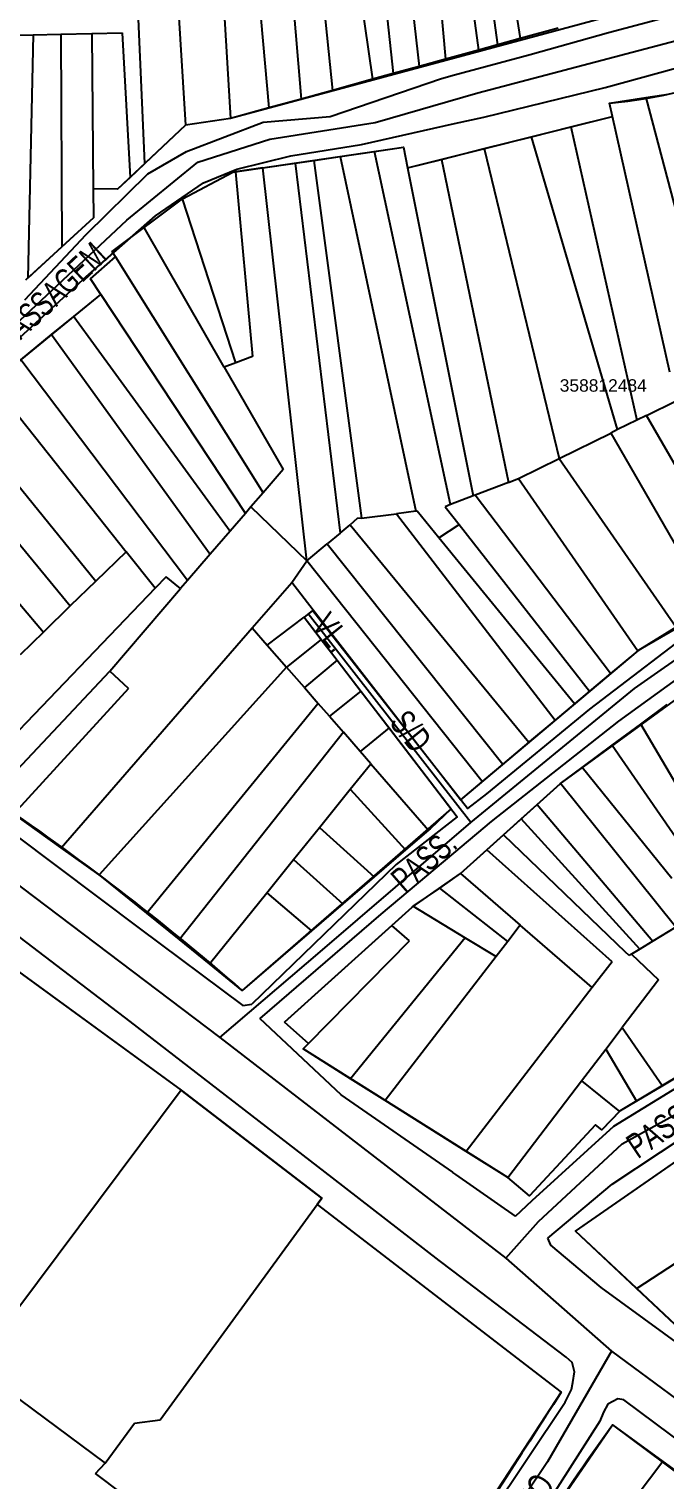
# Model space of a CAD drawing. Extents: x 201512 to 203323, y 4836571 to 4838029.
# Drawn here: x 202118.3 to 202220.4, y 4837665.1 to 4837898.1 of the extents above; entities that cross this region are included whole.
import ezdxf

# ---------------------------------------------------------------- set-up
doc = ezdxf.new("R2010")
doc.units = 0
doc.header["$LTSCALE"] = 1.5
doc.header["$MEASUREMENT"] = 0
for name, color, linetype in [('CD-MALHA-LOTES', 40, 'CONTINUOUS'), ('CD_TXT_QUADRA', 7, 'CONTINUOUS'), ('RU-QUADRAS', 6, 'CONTINUOUS'), ('SV-EIXO-RUA-N-PAV', 6, 'CONTINUOUS'), ('SV-EIXO-RUA-PAV', 20, 'CONTINUOUS'), ('SV-RUA-NAO-PAV-S-GUIA-C-GUIA', 7, 'CONTINUOUS'), ('SV-RUA-PAVIM-S-GUIA-C-GUIA', 7, 'CONTINUOUS'), ('SV-TXT-RUA-N-PAV-S-GUIA-C-GUIA', 7, 'CONTINUOUS'), ('SV-TXT-RUA-PAV-S-GUIA-C-GUIA', 7, 'CONTINUOUS')]:
    doc.layers.add(name, color=color, linetype=linetype)
doc.styles.add('3588-12-2D_TXT$0$ARIAL', font='arial.ttf')
doc.styles.add('ARIAL', font='arial.ttf')
doc.styles.add('MONOTXT', font='arial.ttf', dxfattribs={"height": 0.2})

msp = doc.modelspace()

# ---------------------------------------------------------------- linework, layer by layer
at = {"layer": 'CD-MALHA-LOTES', "linetype": 'Continuous'}
for p, q in [((202184.54, 4837939.84), (202190.48, 4837894.71)), ((202187.62, 4837940.65), (202193.52, 4837895.55)), ((202189.96, 4837941.26), (202197.2, 4837896.56)), ((202175.75, 4837937.5), (202180.98, 4837892.09)), ((202180.97, 4837938.91), (202185.22, 4837893.26)), ((202171.92, 4837935.88), (202176.78, 4837890.94)), ((202167.28, 4837933.44), (202173.48, 4837890.03)), ((202162.79, 4837930.92), (202167.02, 4837888.25)), ((202140.62, 4837928.49), (202143.44, 4837882.68)), ((202158.56, 4837928.62), (202162, 4837886.87)), ((202153.17, 4837925.94), (202156.83, 4837885.44)), ((202136.88, 4837876.49), (202134.76, 4837925.27)), ((202148.24, 4837923.5), (202150.67, 4837883.74)), ((202203.29, 4837898.24), (202197.2, 4837896.56)), ((202114.26, 4837897.06), (202118.96, 4837897.17)), ((202118.96, 4837897.17), (202118.09, 4837858.09)), ((202118.96, 4837897.17), (202123.4, 4837897.27)), ((202123.4, 4837897.27), (202128.4, 4837897.38)), ((202123.4, 4837897.27), (202123.59, 4837863.13)), ((202128.4, 4837897.38), (202133.27, 4837897.49)), ((202128.4, 4837897.38), (202128.63, 4837872.47)), ((202133.27, 4837897.49), (202134.55, 4837874.29)), ((202193.52, 4837895.55), (202190.48, 4837894.71)), ((202197.2, 4837896.56), (202193.52, 4837895.55)), ((202185.22, 4837893.26), (202180.98, 4837892.09)), ((202190.48, 4837894.71), (202185.22, 4837893.26)), ((202176.78, 4837890.94), (202173.48, 4837890.03)), ((202180.98, 4837892.09), (202176.78, 4837890.94)), ((202167.02, 4837888.25), (202162, 4837886.87)), ((202173.48, 4837890.03), (202167.02, 4837888.25)), ((202162, 4837886.87), (202156.83, 4837885.44)), ((202211.54, 4837886.2), (202217.35, 4837887.09)), ((202212.02, 4837884.08), (202211.54, 4837886.2)), ((202217.35, 4837887.09), (202220.95, 4837887.64)), ((202217.35, 4837887.09), (202228.03, 4837846.73)), ((202150.67, 4837883.74), (202143.44, 4837882.68)), ((202156.83, 4837885.44), (202150.67, 4837883.74)), ((202205.31, 4837882.39), (202212.02, 4837884.08)), ((202221.22, 4837843.03), (202212.02, 4837884.08)), ((202143.44, 4837882.68), (202136.88, 4837876.49)), ((202198.99, 4837880.8), (202205.31, 4837882.39)), ((202205.31, 4837882.39), (202215.9, 4837835.27)), ((202173.78, 4837878.44), (202178.45, 4837879.13)), ((202178.45, 4837879.13), (202179.11, 4837875.81)), ((202184.57, 4837877.18), (202191.42, 4837878.9)), ((202191.42, 4837878.9), (202198.99, 4837880.8)), ((202191.42, 4837878.9), (202203.44, 4837829.14)), ((202212.84, 4837833.77), (202198.99, 4837880.8)), ((202155.84, 4837875.81), (202161.04, 4837876.57)), ((202161.04, 4837876.57), (202164.04, 4837877.01)), ((202161.04, 4837876.57), (202168.27, 4837817.17)), ((202164.04, 4837877.01), (202168.27, 4837877.63)), ((202164.04, 4837877.01), (202171.7, 4837819.56)), ((202168.27, 4837877.63), (202173.78, 4837878.44)), ((202168.27, 4837877.63), (202180.42, 4837820.66)), ((202186, 4837821.73), (202173.78, 4837878.44)), ((202179.11, 4837875.81), (202184.57, 4837877.18)), ((202184.57, 4837877.18), (202195.31, 4837825.3)), ((202134.55, 4837874.29), (202132.53, 4837872.38)), ((202134.55, 4837874.29), (202136.88, 4837876.49)), ((202142.98, 4837870.86), (202151.04, 4837875.1)), ((202151.04, 4837875.1), (202151.49, 4837875.17)), ((202155.84, 4837875.81), (202151.49, 4837875.17)), ((202151.49, 4837875.17), (202154.2, 4837845.51)), ((202162.93, 4837812.7), (202155.84, 4837875.81)), ((202179.11, 4837875.81), (202189.64, 4837823.13)), ((202132.53, 4837872.38), (202128.63, 4837872.47)), ((202128.63, 4837872.47), (202128.67, 4837867.81)), ((202136.79, 4837866.21), (202142.98, 4837870.86)), ((202151.5, 4837844.5), (202142.98, 4837870.86)), ((202128.67, 4837867.81), (202123.59, 4837863.13)), ((202131.67, 4837862.36), (202136.79, 4837866.21)), ((202149.67, 4837843.81), (202136.79, 4837866.21)), ((202123.59, 4837863.13), (202118.09, 4837858.09)), ((202128.18, 4837857.98), (202132.2, 4837861.5)), ((202132.2, 4837861.5), (202131.67, 4837862.36)), ((202132.2, 4837861.5), (202155.89, 4837823.64)), ((202129.85, 4837855.46), (202128.18, 4837857.98)), ((202125.5, 4837851.92), (202129.85, 4837855.46)), ((202129.85, 4837855.46), (202153.05, 4837820.33)), ((202121.94, 4837849.03), (202125.5, 4837851.92)), ((202125.5, 4837851.92), (202150.59, 4837817.47)), ((202116.97, 4837844.99), (202121.94, 4837849.03)), ((202121.94, 4837849.03), (202147.39, 4837813.76)), ((202143.77, 4837809.54), (202116.97, 4837844.99)), ((202151.5, 4837844.5), (202149.67, 4837843.81)), ((202154.2, 4837845.51), (202151.5, 4837844.5)), ((202149.67, 4837843.81), (202159.11, 4837827.38)), ((202113.39, 4837839.96), (202133.9, 4837814.17)), ((202217.49, 4837836.06), (202222.26, 4837838.4)), ((202107.97, 4837835.4), (202129.05, 4837809.46)), ((202215.9, 4837835.27), (202212.84, 4837833.77)), ((202217.49, 4837836.06), (202215.9, 4837835.27)), ((202233.41, 4837808.42), (202217.49, 4837836.06)), ((202203.44, 4837829.14), (202211.75, 4837833.23)), ((202212.84, 4837833.77), (202211.75, 4837833.23)), ((202211.75, 4837833.23), (202227.78, 4837805.36)), ((202103.41, 4837831.56), (202124.94, 4837805.46)), ((202196.91, 4837825.93), (202203.44, 4837829.14)), ((202203.44, 4837829.14), (202222.25, 4837802.04)), ((202098.52, 4837827.45), (202120.61, 4837801.24)), ((202159.11, 4837827.38), (202155.89, 4837823.64)), ((202195.31, 4837825.3), (202189.94, 4837823.24)), ((202195.31, 4837825.3), (202196.76, 4837825.86)), ((202196.76, 4837825.86), (202196.91, 4837825.93)), ((202196.91, 4837825.93), (202216.06, 4837798.27)), ((202155.89, 4837823.64), (202153.94, 4837821.37)), ((202189.64, 4837823.13), (202186, 4837821.73)), ((202189.94, 4837823.24), (202189.64, 4837823.13)), ((202211.72, 4837794.63), (202189.94, 4837823.24)), ((202153.94, 4837821.37), (202153.05, 4837820.33)), ((202153.94, 4837821.37), (202162.93, 4837812.7)), ((202180.42, 4837820.66), (202177.33, 4837820.27)), ((202180.64, 4837820.69), (202180.42, 4837820.66)), ((202184.15, 4837816.38), (202180.64, 4837820.69)), ((202186, 4837821.73), (202185.15, 4837821.4)), ((202185.15, 4837821.4), (202187.37, 4837818.56)), ((202153.05, 4837820.33), (202150.59, 4837817.47)), ((202168.27, 4837817.17), (202169.87, 4837818.51)), ((202171.02, 4837819.48), (202169.87, 4837818.51)), ((202169.87, 4837818.51), (202198.59, 4837783.6)), ((202171.7, 4837819.56), (202171.02, 4837819.48)), ((202171.7, 4837819.56), (202177.33, 4837820.27)), ((202177.33, 4837820.27), (202202.79, 4837787.13)), ((202184.15, 4837816.38), (202187.37, 4837818.56)), ((202187.37, 4837818.56), (202208.34, 4837791.79)), ((202150.59, 4837817.47), (202147.39, 4837813.76)), ((202168.27, 4837817.17), (202166.2, 4837815.45)), ((202205.89, 4837789.73), (202184.15, 4837816.38)), ((202133.9, 4837814.17), (202129.05, 4837809.46)), ((202138.56, 4837808.32), (202133.9, 4837814.17)), ((202147.39, 4837813.76), (202143.77, 4837809.54)), ((202162.93, 4837812.7), (202166.2, 4837815.45)), ((202166.2, 4837815.45), (202194.38, 4837780.05)), ((202160.51, 4837809.23), (202162.93, 4837812.7)), ((202191.11, 4837777.29), (202162.93, 4837812.7)), ((202129.05, 4837809.46), (202124.94, 4837805.46)), ((202140.32, 4837810.16), (202138.56, 4837808.32)), ((202142.66, 4837808.25), (202140.32, 4837810.16)), ((202143.77, 4837809.54), (202142.66, 4837808.25)), ((202154.17, 4837801.93), (202160.51, 4837809.23)), ((202163.93, 4837804.77), (202160.51, 4837809.23)), ((202138.56, 4837808.32), (202109.85, 4837778.38)), ((202131.27, 4837795), (202142.66, 4837808.25)), ((202124.94, 4837805.46), (202120.61, 4837801.24)), ((202163.93, 4837804.77), (202162.47, 4837803.66)), ((202187.62, 4837774.35), (202163.93, 4837804.77)), ((202156.58, 4837799.18), (202162.47, 4837803.66)), ((202162.47, 4837803.66), (202165.24, 4837800.06)), ((202222.25, 4837802.04), (202216.06, 4837798.27)), ((202120.61, 4837801.24), (202116.89, 4837797.62)), ((202123.49, 4837766.62), (202154.17, 4837801.93)), ((202154.17, 4837801.93), (202156.58, 4837799.18)), ((202165.24, 4837800.06), (202159.66, 4837795.65)), ((202165.24, 4837800.06), (202167.8, 4837796.73)), ((202156.58, 4837799.18), (202159.66, 4837795.65)), ((202216.06, 4837798.27), (202211.72, 4837794.63)), ((202113.04, 4837775.63), (202131.27, 4837795)), ((202159.66, 4837795.65), (202129.58, 4837762.28)), ((202134.28, 4837792.2), (202131.27, 4837795)), ((202162.53, 4837792.36), (202159.66, 4837795.65)), ((202167.8, 4837796.73), (202162.53, 4837792.36)), ((202167.8, 4837796.73), (202171.59, 4837791.78)), ((202211.72, 4837794.63), (202208.34, 4837791.79)), ((202134.28, 4837792.2), (202115.84, 4837772.07)), ((202162.53, 4837792.36), (202164.77, 4837789.79)), ((202171.59, 4837791.78), (202166.55, 4837787.76)), ((202171.59, 4837791.78), (202176.13, 4837785.88)), ((202208.34, 4837791.79), (202205.89, 4837789.73)), ((202164.77, 4837789.79), (202137.23, 4837756.13)), ((202166.55, 4837787.76), (202164.77, 4837789.79)), ((202205.89, 4837789.73), (202202.79, 4837787.13)), ((202216.54, 4837786.46), (202220.81, 4837789.62)), ((202166.55, 4837787.76), (202168.79, 4837785.18)), ((202176.13, 4837785.88), (202171.47, 4837782.11)), ((202176.13, 4837785.88), (202186.13, 4837772.87)), ((202202.79, 4837787.13), (202198.7, 4837783.69)), ((202211.97, 4837783.08), (202216.54, 4837786.46)), ((202227.37, 4837768.08), (202216.54, 4837786.46)), ((202168.79, 4837785.18), (202142.49, 4837751.88)), ((202171.47, 4837782.11), (202168.79, 4837785.18)), ((202198.59, 4837783.6), (202194.38, 4837780.05)), ((202198.7, 4837783.69), (202198.59, 4837783.6)), ((202173.21, 4837780.12), (202171.47, 4837782.11)), ((202207.12, 4837779.5), (202211.97, 4837783.08)), ((202211.97, 4837783.08), (202225.23, 4837763.87)), ((202169.91, 4837776.03), (202173.21, 4837780.12)), ((202173.21, 4837780.12), (202182.49, 4837769.48)), ((202194.38, 4837780.05), (202191.11, 4837777.29)), ((202203.66, 4837776.93), (202207.12, 4837779.5)), ((202221.55, 4837761.68), (202207.12, 4837779.5)), ((202191.11, 4837777.29), (202187.62, 4837774.35)), ((202199.93, 4837773.6), (202203.66, 4837776.93)), ((202222.2, 4837753.89), (202203.66, 4837776.93)), ((202164.95, 4837769.88), (202169.91, 4837776.03)), ((202169.91, 4837776.03), (202178.78, 4837766.29)), ((202123.49, 4837766.62), (202115.84, 4837772.07)), ((202186.13, 4837772.87), (202182.73, 4837769.69)), ((202197.36, 4837771.28), (202199.93, 4837773.6)), ((202199.93, 4837773.6), (202218.51, 4837751.64)), ((202160.79, 4837764.72), (202164.95, 4837769.88)), ((202164.95, 4837769.88), (202173.73, 4837761.94)), ((202182.49, 4837769.48), (202178.78, 4837766.29)), ((202182.73, 4837769.69), (202182.49, 4837769.48)), ((202194.5, 4837768.71), (202197.36, 4837771.28)), ((202216.43, 4837750.37), (202197.36, 4837771.28)), ((202191.82, 4837766.31), (202194.5, 4837768.71)), ((202194.5, 4837768.71), (202214.06, 4837749.91)), ((202129.58, 4837762.28), (202123.49, 4837766.62)), ((202156.48, 4837759.38), (202160.79, 4837764.72)), ((202160.79, 4837764.72), (202168.72, 4837757.64)), ((202178.78, 4837766.29), (202173.73, 4837761.94)), ((202187.58, 4837762.49), (202191.82, 4837766.31)), ((202211.94, 4837748.33), (202191.82, 4837766.31)), ((202184.28, 4837760.14), (202187.58, 4837762.49)), ((202187.58, 4837762.49), (202197.19, 4837754.18)), ((202130.01, 4837761.97), (202129.58, 4837762.28)), ((202137.23, 4837756.13), (202130.01, 4837761.97)), ((202173.73, 4837761.94), (202168.72, 4837757.64)), ((202184.14, 4837760.04), (202184.28, 4837760.14)), ((202195.2, 4837751.6), (202184.28, 4837760.14)), ((202147.29, 4837747.99), (202156.48, 4837759.38)), ((202156.48, 4837759.38), (202163.65, 4837753.27)), ((202180.02, 4837757.23), (202184.14, 4837760.04)), ((202142.49, 4837751.88), (202137.23, 4837756.13)), ((202168.72, 4837757.64), (202163.65, 4837753.27)), ((202176.55, 4837754.15), (202179.82, 4837757.09)), ((202179.82, 4837757.09), (202180.02, 4837757.23)), ((202180.02, 4837757.23), (202188.35, 4837752.17)), ((202163.65, 4837753.27), (202152.56, 4837743.73)), ((202176.55, 4837754.15), (202159.36, 4837738.64)), ((202179.43, 4837751.66), (202176.55, 4837754.15)), ((202197.19, 4837754.18), (202195.2, 4837751.6)), ((202208.75, 4837744.19), (202197.19, 4837754.18)), ((202222.2, 4837753.89), (202218.51, 4837751.64)), ((202147.29, 4837747.99), (202142.49, 4837751.88)), ((202163.17, 4837735.2), (202179.43, 4837751.66)), ((202188.35, 4837752.17), (202169.94, 4837729.53)), ((202188.35, 4837752.17), (202193.32, 4837749.16)), ((202195.2, 4837751.6), (202193.32, 4837749.16)), ((202218.51, 4837751.64), (202216.43, 4837750.37)), ((202193.32, 4837749.16), (202175.5, 4837726.04)), ((202214.69, 4837749.31), (202214.06, 4837749.91)), ((202215.09, 4837749.55), (202214.69, 4837749.31)), ((202216.43, 4837750.37), (202215.09, 4837749.55)), ((202215.09, 4837749.55), (202219.41, 4837745.42)), ((202116.06, 4837747.13), (202142.73, 4837727.68)), ((202152.56, 4837743.73), (202147.29, 4837747.99)), ((202211.94, 4837748.33), (202208.75, 4837744.19)), ((202208.75, 4837744.19), (202188.49, 4837717.88)), ((202219.41, 4837745.42), (202213.59, 4837737.78)), ((202159.36, 4837738.64), (202163.17, 4837735.2)), ((202210.92, 4837734.28), (202213.59, 4837737.78)), ((202213.59, 4837737.78), (202220.02, 4837728.42)), ((202162.31, 4837734.32), (202163.17, 4837735.2)), ((202233.28, 4837736.36), (202220.02, 4837728.42)), ((202169.94, 4837729.53), (202162.31, 4837734.32)), ((202207.06, 4837729.22), (202210.92, 4837734.28)), ((202210.92, 4837734.28), (202215.87, 4837725.93)), ((202142.73, 4837727.68), (202109.59, 4837683.34)), ((202165.35, 4837710.37), (202142.73, 4837727.68)), ((202175.5, 4837726.04), (202169.94, 4837729.53)), ((202195.21, 4837713.66), (202207.06, 4837729.22)), ((202207.06, 4837729.22), (202213.16, 4837724.27)), ((202220.02, 4837728.42), (202215.87, 4837725.93)), ((202188.49, 4837717.88), (202175.5, 4837726.04)), ((202215.87, 4837725.93), (202213.26, 4837724.37)), ((202213.16, 4837724.27), (202210.31, 4837721.36)), ((202213.26, 4837724.37), (202213.16, 4837724.27)), ((202209.31, 4837722.15), (202198.7, 4837710.76)), ((202210.31, 4837721.36), (202209.31, 4837722.15)), ((202195.21, 4837713.66), (202188.49, 4837717.88)), ((202206.1, 4837705.06), (202223.23, 4837716.95)), ((202198.7, 4837710.76), (202195.21, 4837713.66)), ((202139.39, 4837674.76), (202164.59, 4837709.32)), ((202164.59, 4837709.32), (202165.35, 4837710.37)), ((202164.59, 4837709.32), (202203.79, 4837679.2)), ((202215.9, 4837695.86), (202206.1, 4837705.06)), ((202231.25, 4837705.84), (202215.9, 4837695.86)), ((202223.03, 4837689.18), (202215.9, 4837695.86)), ((202109.59, 4837683.34), (202130.52, 4837667.79)), ((202203.79, 4837679.2), (202147.88, 4837593.97)), ((202130.52, 4837667.79), (202135.26, 4837674.24)), ((202135.26, 4837674.24), (202139.39, 4837674.76)), ((202202.24, 4837659.76), (202212.01, 4837673.94)), ((202212.01, 4837673.94), (202220.08, 4837668.07)), ((202128.98, 4837666.15), (202130.52, 4837667.79)), ((202220.08, 4837668.07), (202209.65, 4837654.3)), ((202220.08, 4837668.07), (202235.36, 4837656.94)), ((202168.58, 4837636.51), (202128.98, 4837666.15))]:
    msp.add_line(p, q, dxfattribs=at)
at = {"layer": 'RU-QUADRAS', "color": 6, "linetype": 'Continuous'}
for points in [[(202117.05, 4837948.98), (202145.29, 4837963.53), (202166.36, 4837977.6, -0.0242902164), (202201.01, 4837994.17), (202227.22, 4838004.63), (202234.71, 4838006.6), (202259.4, 4838011.72, 0.0920437627), (202276.93, 4838013.93), (202297.12, 4838022.13), (202324.31, 4837931.37), (202247.45, 4837909.88), (202150.65, 4837883.74), (202143.44, 4837882.68), (202132.53, 4837872.38), (202128.63, 4837872.47), (202128.67, 4837867.81), (202117.73, 4837857.76)], [(202341.66, 4837902.27), (202358.27, 4837858.57), (202288.12, 4837832.76), (202276.24, 4837829.16), (202254.55, 4837820.46), (202216.06, 4837798.27), (202187.62, 4837774.35), (202163.93, 4837804.77), (202162.47, 4837803.66), (202186.13, 4837772.87), (202152.56, 4837743.73, 0.0303185123), (202112.16, 4837774.7)], [(202112.37, 4837841.25), (202129.85, 4837855.46), (202128.18, 4837857.98), (202132.2, 4837861.5), (202131.67, 4837862.36), (202142.97, 4837870.85), (202151.04, 4837875.1), (202178.45, 4837879.13), (202179.11, 4837875.81), (202212.02, 4837884.08), (202211.54, 4837886.2, 0.0690530448), (202234.3, 4837891.62), (202235.47, 4837888.6), (202254.28, 4837896), (202253.16, 4837898.78)], [(202062.77, 4837785.99), (202142.73, 4837727.68), (202165.35, 4837710.37), (202164.59, 4837709.32), (202203.79, 4837679.2, -0.005736087), (202121.47, 4837554.7, 0.0099454584), (202025.58, 4837628.56)]]:
    msp.add_lwpolyline(points, format="xyb", dxfattribs=at)
for points in [[(202159.36, 4837738.64), (202179.82, 4837757.09), (202187.58, 4837762.49), (202203.61, 4837776.9), (202245.25, 4837807.25, -0.0154852569), (202363.26, 4837854.35), (202378.08, 4837816.59), (202339.72, 4837796.5, -0.0273916947), (202294.28, 4837770.73), (202259.87, 4837749.85), (202235.34, 4837737.59), (202213.26, 4837724.37), (202210.31, 4837721.36), (202209.31, 4837722.15), (202198.7, 4837710.76), (202195.21, 4837713.66), (202162.31, 4837734.32), (202163.17, 4837735.2)], [(202127.38, 4837548.69), (202152.38, 4837587.62), (202193.3, 4837562.69), (202194.27, 4837564.64), (202157.15, 4837586.71), (202160.13, 4837590.78), (202158.29, 4837591.93), (202166.63, 4837604.19), (202165.08, 4837604.78), (202187.77, 4837637.17, -0.0209205547), (202212.01, 4837673.94), (202239.98, 4837653.15), (202271.8, 4837631.88), (202272.98, 4837633.42), (202285.68, 4837620.84, -0.0276057107), (202255.06, 4837575.71), (202234.69, 4837551.58), (202196.31, 4837499.72, -0.0143736451)]]:
    msp.add_lwpolyline(points, format="xyb", close=True, dxfattribs=at)
msp.add_lwpolyline([(202263.33, 4837661.78), (202222.94, 4837689.24), (202206.1, 4837705.06), (202228.84, 4837720.85), (202229.51, 4837719.87), (202257.73, 4837736.07), (202318.51, 4837772.48), (202339.09, 4837785.66), (202350.76, 4837791.41), (202357.98, 4837797.88), (202378.46, 4837806.94), (202382.7, 4837796.63), (202381.48, 4837796.13), (202419.85, 4837699.14), (202426.88, 4837683.02), (202449.36, 4837624.91)], dxfattribs=at)
at = {"layer": 'SV-EIXO-RUA-N-PAV'}
for points in [[(202065.86, 4837798.93), (202073.35, 4837807.96), (202094.51, 4837830.57), (202103.39, 4837838.62), (202114.33, 4837848.94), (202134.04, 4837867.42), (202145.4, 4837876.71), (202156.96, 4837880.42), (202173.89, 4837883.11), (202190.41, 4837887.86), (202227.15, 4837897.56), (202258.23, 4837906.95), (202280.73, 4837914.18), (202312.83, 4837924.71), (202318.40289, 4837926.831097)], [(202148.96, 4837736.17), (202165.05, 4837749.91), (202189.24, 4837770.69), (202215.56, 4837792.22), (202236.22, 4837806.65), (202254.92, 4837816.82), (202273.61, 4837824.03), (202296.9, 4837832.56), (202318.402151, 4837841.62669)], [(202189.24, 4837770.69), (202163.14, 4837804.17)], [(202194.9, 4837700.72), (202200.15, 4837706.62), (202213.59, 4837719.08), (202229.01, 4837727.61), (202248.36, 4837737.78), (202268.03, 4837749.91), (202288.04, 4837762.05), (202318.401598, 4837778.025581)]]:
    msp.add_lwpolyline(points, dxfattribs=at)
at = {"layer": 'SV-EIXO-RUA-PAV'}
for p, q in [((202065.86, 4837798.93), (202148.96, 4837736.17)), ((202148.96, 4837736.17), (202194.9, 4837700.72)), ((202194.9, 4837700.72), (202211.85, 4837685.79)), ((202211.85, 4837685.79), (202267.54, 4837644.69))]:
    msp.add_line(p, q, dxfattribs=at)
msp.add_lwpolyline([(202211.85, 4837685.79), (202201.57, 4837668.03), (202182.56, 4837639.67), (202152.480941, 4837593.921431)], dxfattribs=at)
at = {"layer": 'SV-RUA-NAO-PAV-S-GUIA-C-GUIA'}
for points in [[(202117.65, 4837854.6), (202127.51, 4837865.12), (202137.39, 4837874.83), (202143.58, 4837878.42), (202155.91, 4837883.15), (202166.68, 4837884.07), (202184.54, 4837890.16), (202186.65, 4837890.73), (202198.8, 4837894.03), (202211.37, 4837897.56), (202225.29, 4837901.23), (202240.86, 4837905.8), (202258.68, 4837910.4), (202278.3, 4837916.54), (202299.28, 4837922.92), (202307.3, 4837925.72)], [(202074.64, 4837802.67), (202075.73, 4837808.28), (202086.08, 4837818.4), (202103.44, 4837836.35), (202126.99, 4837857.89), (202138.61, 4837868.1), (202146.33, 4837873.39), (202151.66, 4837875.61), (202160.38, 4837877.77), (202171.73, 4837879.58), (202186.64, 4837882.92), (202191.35, 4837883.97), (202210.82, 4837888.72), (202233.25, 4837894.89), (202256.83, 4837902.01), (202282.93, 4837911.91), (202308.21, 4837919.92), (202318.402863, 4837923.74107)], [(202318.402162, 4837842.930744), (202311.68, 4837840.61), (202285.98, 4837830.51), (202262.19, 4837822.49), (202244.75, 4837813.94), (202227.1, 4837803.24), (202208.32, 4837788.9), (202191.8, 4837775.29), (202188.75, 4837772.91), (202163.84, 4837804.71), (202162.47, 4837803.66), (202167.8, 4837796.73), (202171.59, 4837791.78), (202176.13, 4837785.88), (202187.09, 4837771.62), (202177.25, 4837763.93), (202154.11, 4837741.53)], [(202318.402129, 4837839.17078), (202310.81, 4837836.37), (202283.75, 4837825.52), (202258.05, 4837814.92), (202238.81, 4837805.63), (202212.96, 4837786.97), (202192.53, 4837770.84), (202186.46, 4837765.74), (202174.8, 4837755.94), (202155.35, 4837739.23)], [(202196.43, 4837707.48), (202199.09, 4837709.96), (202212.21, 4837721.94), (202223.99, 4837729.17), (202243.19, 4837738.96), (202257.28, 4837746.33), (202278.05, 4837760.12), (202298.8, 4837771.4), (202318.401631, 4837781.810867)], [(202201.61, 4837703.95), (202211.95, 4837712.59), (202227.51, 4837722.9), (202248.26, 4837734.59), (202277.7, 4837752.32), (202302.12, 4837766.03), (202318.401572, 4837775.02087)]]:
    msp.add_lwpolyline(points, dxfattribs=at)
at = {"layer": 'SV-RUA-PAVIM-S-GUIA-C-GUIA'}
for p, q in [((202134.57, 4837738.74), (202077.54, 4837782.12)), ((202167.02, 4837713.64), (202134.57, 4837738.74)), ((202184.19, 4837700.35), (202167.02, 4837713.64)), ((202186.35, 4837698.71), (202184.19, 4837700.35))]:
    msp.add_line(p, q, dxfattribs=at)
for points in [[(202074.64, 4837802.67), (202074.39, 4837800.96), (202074.99, 4837799.43), (202089.31, 4837788.79), (202135.99, 4837753.71), (202152.67, 4837741.28), (202154.11, 4837741.53)], [(202186.38, 4837714.52), (202168.43, 4837726.93), (202155.35, 4837739.23)], [(202196.43, 4837707.48), (202186.87, 4837714.18), (202186.38, 4837714.48)], [(202270.44, 4837650.57), (202262.58, 4837656.52), (202247.9, 4837668.55), (202210.21, 4837696), (202202.1, 4837702.8), (202201.61, 4837703.95)], [(202186.28, 4837650.45), (202204.41, 4837677.59), (202205.42, 4837679.63), (202205.63, 4837680.78), (202205.89, 4837682.48), (202205.55, 4837683.98), (202204.6, 4837684.84), (202186.35, 4837698.71)], [(202270.100274, 4837593.920417), (202287.12, 4837619.79), (202287.13, 4837620.59), (202286.98, 4837622.04), (202286.39, 4837623.29), (202285.35, 4837623.85), (202252.49, 4837648.88), (202226.41, 4837668.62), (202213.86, 4837677.99), (202212.86, 4837678.14), (202211.26, 4837677.3), (202210.55, 4837676.01), (202210, 4837674.56), (202186.65, 4837638), (202186.26, 4837637.42)]]:
    msp.add_lwpolyline(points, dxfattribs=at)

# ---------------------------------------------------------------- texts
at = {"layer": 'CD_TXT_QUADRA', "color": 7, "linetype": 'Continuous', "style": 'MONOTXT'}
msp.add_text('358812484', height=2, dxfattribs=at).set_placement((202203.54, 4837839.87))
at = {"layer": 'SV-TXT-RUA-N-PAV-S-GUIA-C-GUIA', "width": 0.7}
for s, rotation, style, p in [('PASSAGEM', 43, 'ARIAL', (202115.06, 4837846.31)), ('VL.             S/D', 308.64912103, '3588-12-2D_TXT$0$ARIAL', (202163.559168, 4837802.25893)), ('PASS.', 41, 'ARIAL', (202178.68, 4837759.23)), ('PASS.', 34, 'ARIAL', (202216.07, 4837716.58))]:
    msp.add_text(s, height=4, rotation=rotation, dxfattribs=dict(at, style=style)).set_placement(p)
at = {"layer": 'SV-TXT-RUA-PAV-S-GUIA-C-GUIA', "style": 'ARIAL', "width": 0.7}
msp.add_text('PASSAGEM         SANTO        ANTÔNIO', height=4, rotation=56, dxfattribs=at).set_placement((202162.79, 4837604.86))

doc.saveas('drawing.dxf')
